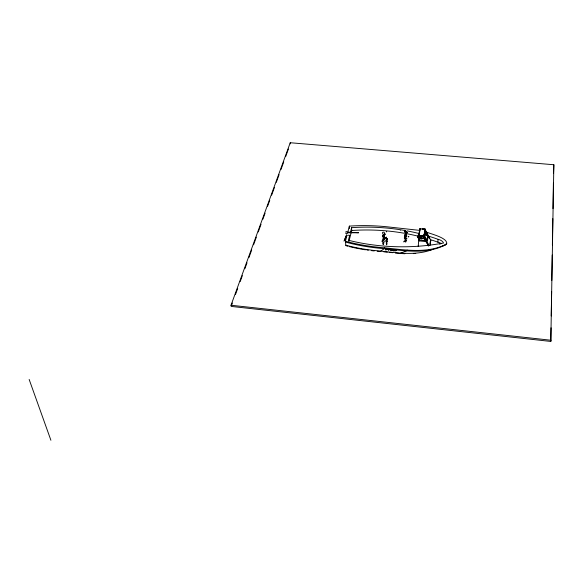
<?xml version="1.0" encoding="UTF-8"?>
<svg xmlns="http://www.w3.org/2000/svg" width="583" height="583" viewBox="0 0 583 583"><rect width="100%" height="100%" fill="white"/><g stroke="black" fill="none" stroke-linecap="round" stroke-linejoin="round"><path stroke-width="0.87" d="M406.613 236.312C406.052 236.545 406.57 236.611 405.338 237.266L405.338 235.743L405.863 236.355C405.156 235.649 405.914 235.321 405.345 236.778M406.65 233.601L405.484 233.703L405.418 231.764C406.06 230.46 406.81 232.121 405.535 232.435L405.272 235.525M550.818 341.441L553.85 164.741L290.232 142.733L231.006 305.237L231.167 306.41L550.818 341.441L551.037 327.792M551.234 315.971L551.635 291.413M551.81 280.496L552.225 255.026M552.385 245.02L552.815 218.64M552.976 208.634L553.391 183.164M553.551 173.158L553.85 164.741M386.718 241.027L387.148 241.632L386.602 242.295L386.07 241.916L386.114 240.436M349.334 228.58L349.363 226.124A157.293 114.195 -0.2 0 1 365.832 225.621L369.148 225.672A163.094 118.932 -0.2 0 1 389.072 227.02L419.935 230.416M424.205 234.548L423.914 236.275L419.053 235.882L419.68 228.857L425.087 229.024L424.49 232.821M420.139 229.352L419.541 229.629L419.272 235.896L422.945 236.866L428.614 245.96M419.6 230.606L419.68 228.857M425.83 241.544L419.257 240.903L419.454 236.53L422.945 236.866L424.089 236.21L425.007 229.221L422.15 229.097M419.257 240.903L419.571 236.494M425.087 229.024L423.914 236.275L423.324 236.275M404.945 230.985C406.293 231.371 404.019 230.606 404.522 230.241C404.383 230.89 405.637 230.839 404.864 230.576M383.067 237.405L384.029 236.96L384 235.634L383.33 234.774L384.044 235.685L384.292 239.533L383.308 240.364L382.659 239.285M384.736 234.016L384.554 232.799L384.671 234.22L384.707 233.302L384.335 233.521M386.303 239.088L386.988 238.768L386.332 239.059C387.076 243.993 387.418 234.497 386.114 240.444M439.728 242.761A8.22 5.385 3.2 0 0 437.899 242.185L438.073 239.321A160.507 117.015 0 0 0 427.842 235.94M386.172 240.968L386.259 241.807M428.709 245.844L423.695 236.312L424.315 233.688M419.053 235.882L419.541 229.629L418.237 246.332L418.368 245.545M383.293 236.355L382.929 236.858L382.9 235.962L383.65 236.406L383.271 237.011L383.14 234.883L384.044 235.692M382.863 235.67L383.053 234.993L383.629 235.117M406.985 232.398C406.934 231.123 406.045 234.198 406.89 232.945M383.891 235.561L383.818 234.614M347.534 232.792L358.618 232.763L347.563 232.1M405.491 233.011C405.382 230.722 406.54 231.932 405.768 231.32M405.287 238.389L405.535 239.059M427.186 240.364L427.682 236.443L424.898 231.196L425.284 231.094L428.068 236.341L427.477 241.049L424.672 235.787L425.284 231.094M386.252 237.689L385.88 238.134L386.347 237.529M424.694 232.763L424.898 231.196M385.844 237.842L385.873 237.908M429.897 243.789L430.305 241.253M430.021 245.377L430.822 240.305L425.007 229.221M425 235.153L426.632 235.306L426.756 234.534L424.315 234.3M384.474 234.053L384.627 233.215L384.459 233.674M420.27 228.58L419.068 235.539L423.928 235.94M417.829 237.682L418.237 235.343L417.909 237.798L418.208 237.288L418.317 237.66M382.586 232.981L383.293 232.945L383.169 231.939M386.201 240.823L386.718 241.479L386.908 240.582M405.943 234.672L406.045 234.745M417.989 237.434L418.135 236.822M349.72 235.219L348.43 240.262A136.67 81.015 0.8 0 0 443.59 242.994A8.242 5.385 3.2 0 0 438.073 239.321M350.361 232.697L351.644 227.661A160.507 117.015 0 0 1 404.646 230.445L404.697 230.591M348.918 241.435L351.695 230.504L351.644 227.661M345.865 245.705L345.471 241.216L346.987 235.343M347.847 231.99L349.363 226.124M406.847 238.884L406.759 238.134M418.303 235.073L418.157 237.303M383.563 243.862L382.805 243.993L383.665 243.898M383.745 243.009L382.987 243.133L383.847 243.045M404.77 234.563L405.076 235.248M404.901 237.813C404.595 238.615 406.919 238.855 406.023 238.017M405.549 232.362L405.71 231.903M418.055 237.726L418.208 237.288M383.293 234.512L383.308 234.92M231.473 305.558L232.406 302.985M235.525 294.43L237.704 288.447M240.189 281.596L242.368 275.613M244.86 268.763L247.039 262.78M248.905 257.642L251.71 249.947M253.576 244.809L256.374 237.106M258.247 231.976L261.046 224.273M262.911 219.142L265.09 213.152M267.582 206.309L269.761 200.319M271.627 195.188L274.433 187.486M276.298 182.355L279.097 174.652M280.97 169.522L283.768 161.819M285.634 156.689L288.439 148.986M343.992 241.143L346.462 234.934M344.56 240.48L346.725 235.124L344.56 240.4M404.952 236.363L405.068 235.598M386.289 239.926L386.755 239.562L387.017 239.992M425.663 231.735C429.999 233.9 447.766 237.521 446.753 243.927C427.776 253.999 404.981 249.867 384.693 247.826L384.284 248.649L380.189 251.477A120.134 72.598 0.7 0 1 377.216 251.229M404.77 238.411C404.434 239.132 406.766 239.686 406.242 238.775M403.8 241.296L403.793 241.945M406.431 236.399L406.001 237.004M386.332 239.052C387.447 238.126 386.383 238.207 387.076 239.227M407.189 250.041L406.533 250.836L399.843 253.416M386.347 238.301L385.669 238.272L386.573 238.352M404.937 235.561L404.85 236.028M404.595 230.336L404.777 230.708M445.827 244.59C427.084 254.807 404.405 250.668 384.284 248.649A131.16 78.311 0.8 0 1 364.353 246.237L361.117 245.654A127.735 76.46 0.8 0 1 345.486 242.069M404.996 232.347L404.842 231.954M404.959 235.204L404.697 236.035M406.067 240.342C406.482 240.706 406.315 239.613 406.089 240.509M382.586 233.244L382.637 232.85M386.216 243.147L386.434 243.789L386.908 243.206M384.015 241.734L384.124 240.91M383.41 234.446L383.257 235.496M405.804 234.468L405.251 234.534L405.717 234.432M345.814 231.743L346.863 231.589M419.104 238.673L418.565 238.819M404.945 239.839C403.567 240.735 407.277 241.267 406.052 240.378M386.901 241.865L387.032 241.049M432.775 249.364C415.081 256.374 395.478 252.454 377.267 250.77C366.649 249.786 356.104 247.964 345.806 245.181M439.669 244.117L441.251 243.57M386.923 243.147L386.711 242.492M383.993 239.817L384.168 238.578M442.184 246.15L444.778 245.348L445.886 244.43A3.09 2.019 3.6 0 0 446.09 243.876M404.959 237.5L404.281 237.966L404.915 238.52M424.278 235.889L424.672 235.787M427.682 236.443L428.068 236.341M430.436 240.407L430.822 240.305M386.412 243.964L386.981 244.131L386.485 243.956M413.296 253.627L415.745 253.401M424.191 235.437L423.805 235.539M421.983 238.272L420.642 237.507M405.484 236.764L405.003 236.946L405.345 237.266M405.797 231.691L406.023 231.385M347.905 235.226L349.261 235.27M404.915 253.743L400.689 253.481M386.514 249.641L387.076 249.517L385.859 249.218L386.522 249.757L387.404 249.546L385.531 249.072L385.603 250.078L385.895 249.699M386.551 238.811L386.995 238.687L386.58 238.76M405.899 236.647L406.825 236.56L406.759 235.831M422.376 229.112L425.065 229.359M419.417 239.992L425.984 240.626M422.544 240.429L425.131 240.684M383.76 251.827L387.338 252.184M389.123 252.359L392.694 252.709M395.376 252.978L398.954 253.328M231.006 305.237L551.037 340.246M419.993 238.032L423.243 238.709M419.286 235.561L423.71 236.224M421.575 237.689L421.888 237.762M359.704 248.846L361.744 249.203M406.336 234.519L406.06 234.118L406.344 234.526M405.345 235.386L406.373 235.641L406.635 235.036M383.993 241.85L383.752 242.659L382.506 242.149M384.787 233.951L384.467 233.768M383.803 236.399L384.029 236.96M420.365 238.01L421.232 239.139M383.993 237.871L383.701 239.219L382.812 238.666M384.066 238.695L384.292 239.526M424.592 231.976L426.632 235.306M425.029 238.629L423.695 236.312L428.578 245.56M425.882 238.899L426.683 240.4M424.089 236.21L428.971 245.458M425.867 231.706L429.605 238.826M425.444 231.691L428.286 237.23M29.15 379.438L50.91 440.267M290.232 142.733L290.305 143.855M347.147 232.799A0.816 0.532 -1.3 0 1 347.074 233.543A0.816 0.532 -1.3 0 1 345.923 233.506A0.816 0.532 -1.3 0 1 346.003 232.763M358.997 248.708A116.76 70.732 0.6 0 1 354.063 247.709M353.371 247.556A116.76 70.732 0.6 0 1 351.294 247.083M350.609 246.922A116.76 70.732 0.6 0 1 349.239 246.587M347.883 246.245A116.76 70.732 0.6 0 1 346.535 245.888M374.25 250.945A120.134 72.598 0.7 0 1 371.305 250.61M368.369 250.231A120.134 72.598 0.7 0 1 366.911 250.027M365.461 249.816A120.134 72.598 0.7 0 1 362.568 249.349M345.471 241.216A130.002 77.605 0.8 0 0 361.271 244.816L364.543 245.399A133.653 79.565 0.8 0 0 384.693 247.826M407.051 230.883A160.507 117.015 0 0 1 419.111 233.535M440.282 243.009A8.22 5.385 3.2 0 1 440.814 243.293M351.695 230.504A160.034 117.03 0.1 0 1 404.558 233.302M406.956 233.739A160.034 117.03 0.1 0 1 417.231 235.962M431.129 239.868A160.034 117.03 0.1 0 1 437.899 242.185M405.098 230.948L405.491 231.101L405.134 230.955M393.904 250.399C392.825 251.754 392.855 248.824 393.904 250.399M400.237 230.27L400.273 230.285M400.528 230.278L400.528 230.278M385.997 237.427L386.289 237.186L385.997 237.427M392.636 250.114C393.7 252.373 394.939 248.861 392.636 250.114M406.745 232.34C407.393 233.601 407.284 231.83 406.745 232.34M405.185 241.282L404.864 241.683L405.185 241.282M405.914 241.654L405.593 242.062L405.957 241.632M391.055 250.282L392.031 250.464L391.055 250.282M390.814 249.794C390.646 251.71 393.97 249.517 390.814 249.794M386.886 239.642C386.507 239.766 386.551 239.606 386.835 239.715M405.309 234.147L405.819 234.257L405.309 234.147M386.347 231.524L386.675 231.801L386.347 231.524M383.505 236.232C382.958 237.398 382.754 235.153 383.505 236.232M408.792 236.414L408.472 236.866L408.792 236.414M391.907 249.954L391.113 249.867L391.907 249.954M383.089 244L383.089 244M405.892 239.212L405.892 239.212M382.907 236.632L383.374 236.8L382.907 236.632M418.456 238.95L418.747 238.593L418.456 238.95M386.711 244.751L386.361 244.525L386.697 244.758M383.403 244.131L383.053 243.752L383.403 244.16M386.507 244.685L386.507 244.685M383.512 240.298L382.893 240.24L383.512 240.298M383.242 242.907L383.242 242.907M382.521 241.26L382.105 241.209L382.521 241.26M404.981 231.706L404.595 231.932L404.988 231.706M382.878 236.443L383.322 236.749L382.878 236.443M382.565 241.012L382.171 240.961L382.565 241.012M385.13 234.657L384.62 234.672L385.13 234.657M389.546 249.466L387.615 249.276L388.424 249.473L388.803 250.391L388.744 249.502L389.546 249.466M396.265 250.129L394.625 249.969L394.676 250.967L396.119 250.661L394.953 250.114L396.265 250.129"/></g></svg>
